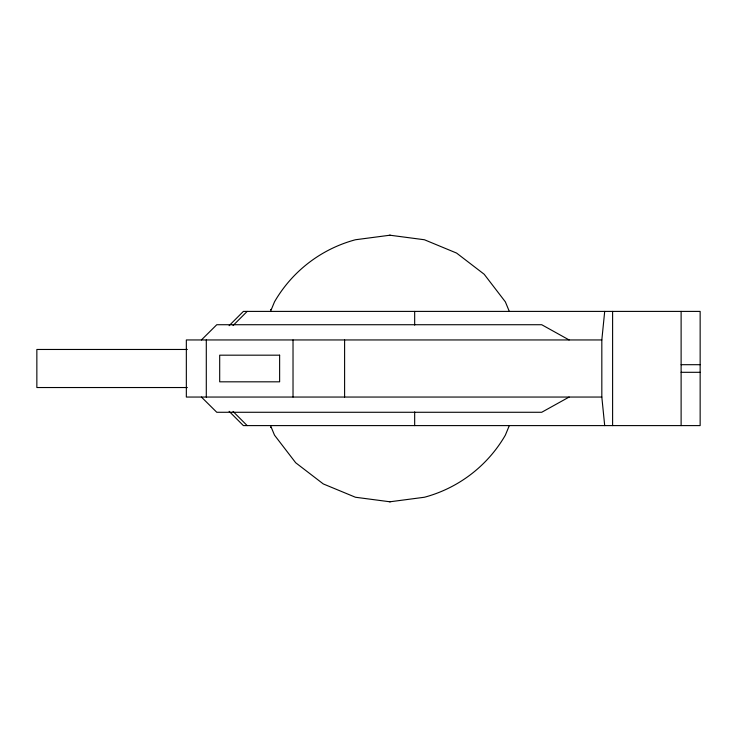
<?xml version="1.0" encoding="UTF-8"?>
<svg xmlns="http://www.w3.org/2000/svg" width="737" height="737" viewBox="0 0 737 737"><rect width="100%" height="100%" fill="white"/><g stroke="black" fill="none" stroke-linecap="round" stroke-linejoin="round"><path stroke-width="1.11" d="M604.699 425.599L601.825 397.05L601.825 339.95L604.699 311.401M270.543 311.401L274.496 301.857A133.286 133.286 0 0 1 355.437 239.755L389.928 235.214L424.429 239.755L456.572 253.067L484.181 274.247L505.361 301.857L509.313 311.401M509.313 425.599L505.361 435.143A133.286 133.286 0 0 1 424.429 497.245L389.928 501.786L355.437 497.245L323.285 483.933L295.684 462.753L274.496 435.143L270.543 425.599M229.115 325.68L243.385 311.401L700.15 311.401L700.15 425.599L243.385 425.599L229.115 411.32M233.012 325.579L247.19 311.401M201.422 339.95L216.779 324.722L541.713 324.722L569.121 339.95M569.121 397.05L541.713 412.278L216.779 412.278L201.422 397.05M389.431 235.278L390.426 235.278M270.543 309.503L271.336 309.503M601.825 339.95L186.341 339.95L186.341 397.05L601.825 397.05M187.364 349.467L36.85 349.467L36.85 387.533L187.364 387.533M681.117 364.695L700.15 364.695M681.117 372.305L700.15 372.305M270.543 427.497L271.336 427.497M389.431 501.722L390.426 501.722M233.012 411.421L247.19 425.599M681.117 311.401L681.117 425.599M612.604 311.401L612.604 425.599M414.673 311.401L414.673 325.109M414.673 411.891L414.673 425.599M344.603 339.95L344.603 397.05M293.022 339.95L293.022 397.05M206.296 339.95L206.296 397.05M279.627 355.179L219.69 355.179L219.69 381.821L279.627 381.821L279.627 355.179"/></g></svg>
